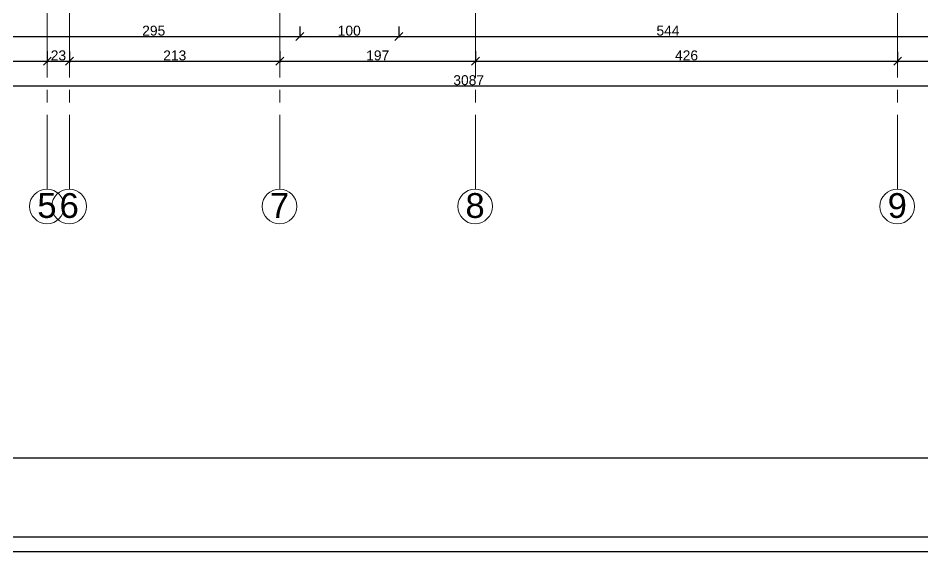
# Model space of a CAD drawing. Header units: centimetres. Extents: x 14449 to 53524, y -19051 to -10746.
# Drawn here: x 26718 to 27632, y -12946 to -12408 of the extents above; entities that cross this region are included whole.
import ezdxf

# ---------------------------------------------------------------- set-up
doc = ezdxf.new("R2010")
doc.units = ezdxf.units.CM
doc.linetypes.add('CENTER2', pattern=[112.5, 75, -12.5, 12.5, -12.5])
for name, color, linetype, lineweight in [('P-AKS', 255, 'Continuous', 5), ('P-ÖLÇÜ DIŞ', 245, 'Continuous', 9), ('rtm-sıva', 252, 'Continuous', 15)]:
    doc.layers.add(name, color=color, linetype=linetype, lineweight=lineweight)
doc.styles.add('arial_1_18', font='arial.ttf', dxfattribs={"height": 0.2})
doc.styles.get("Standard").update_dxf_attribs({"font": 'arial.ttf'})
doc.dimstyles.new('DIŞ ÖLÇÜ', dxfattribs={"dimtxt": 10, "dimasz": 8, "dimexe": 1.25, "dimexo": 0.625, "dimtad": 1, "dimdec": 0, "dimtxsty": 'Standard', "dimblk": 'OBLIQUE', "dimcen": 2.5, "dimse1": 1, "dimse2": 1, "dimclrd": 256, "dimclrt": 256, "dimadec": 0, "dimazin": 0, "dimtfac": 1, "dimtdec": 0, "dimtmove": 0, "dimatfit": 3, "dimldrblk": 'OBLIQUE', "dimfxl": 1, "dimarcsym": 0})

# ---------------------------------------------------------------- blocks, each defined once
blk = doc.blocks.new('YTUJ7U')
at = {"layer": 'P-AKS', "linetype": 'CENTER2'}
for points in [[(27148.12, -9962.63), (27148.12, -8554.55)], [(27170.62, -9962.63), (27170.62, -8554.55)], [(27383.12, -9962.63), (27383.12, -8554.55)], [(27580.62, -9962.63), (27580.62, -8554.55)], [(28007.12, -9962.63), (28007.12, -8554.55)]]:
    blk.add_lwpolyline(points, dxfattribs=at)
at = {"layer": 'P-AKS', "linetype": 'Continuous'}
for centre in [(27147.75, -9980.09), (27170.25, -9980.09), (27382.75, -9980.09), (27580.25, -9980.09), (28006.75, -9980.09)]:
    blk.add_circle(centre, 17.5, dxfattribs=at)
at = {"layer": 'P-AKS', "linetype": 'Continuous', "style": 'arial_1_18'}
for s, p in [('5', (27138.04, -9991.71)), ('6', (27160.54, -9991.71)), ('7', (27373.04, -9991.71)), ('8', (27570.54, -9991.71)), ('9', (27997.04, -9991.71))]:
    blk.add_text(s, height=25, dxfattribs=at).set_placement(p)
blk = doc.blocks.new('_Oblique')
at = {"color": 0, "linetype": 'ByBlock', "lineweight": -2}
blk.add_line((-0.5, -0.5), (0.5, 0.5), dxfattribs=at)
blk = doc.blocks.new('*D4003')
at = {"layer": 'Defpoints', "color": 0, "transparency": 16777216}
for p in [(25629.42, -12463.91), (28716.09, -12463.91), (28716.09, -12476.07)]:
    blk.add_point(p, dxfattribs=at)
at = {"layer": 'P-ÖLÇÜ DIŞ', "color": 0, "lineweight": -2, "transparency": 16777216}
for p, q in [((25629.42, -12466.07), (25629.42, -12477.32)), ((28716.09, -12466.07), (28716.09, -12477.32))]:
    blk.add_line(p, q, dxfattribs=at)
at = {"layer": 'P-ÖLÇÜ DIŞ', "lineweight": -2, "transparency": 16777216}
blk.add_line((25629.42, -12476.07), (28716.09, -12476.07), dxfattribs=at)
at = {"layer": 'P-ÖLÇÜ DIŞ', "lineweight": -2, "transparency": 16777216, "xscale": 8, "yscale": 8, "zscale": 8, "rotation": 180}
blk.add_blockref('_Oblique', (25629.42, -12476.07), dxfattribs=at)
at = {"layer": 'P-ÖLÇÜ DIŞ', "lineweight": -2, "transparency": 16777216, "xscale": 8, "yscale": 8, "zscale": 8}
blk.add_blockref('_Oblique', (28716.09, -12476.07), dxfattribs=at)
at = {"layer": 'P-ÖLÇÜ DIŞ', "transparency": 16777216, "insert": (27172.76, -12470.34), "char_height": 10, "attachment_point": 5}
blk.add_mtext('3087', dxfattribs=at)
blk = doc.blocks.new('*D4006')
at = {"layer": 'Defpoints', "color": 0, "transparency": 16777216}
for p in [(26414.57, -12436.91), (26747.07, -12439.91), (26747.07, -12451.07)]:
    blk.add_point(p, dxfattribs=at)
at = {"layer": 'P-ÖLÇÜ DIŞ', "color": 0, "lineweight": -2, "transparency": 16777216}
for p, q in [((26414.57, -12441.07), (26414.57, -12452.32)), ((26747.07, -12441.07), (26747.07, -12452.32))]:
    blk.add_line(p, q, dxfattribs=at)
at = {"layer": 'P-ÖLÇÜ DIŞ', "lineweight": -2, "transparency": 16777216}
blk.add_line((26414.57, -12451.07), (26747.07, -12451.07), dxfattribs=at)
at = {"layer": 'P-ÖLÇÜ DIŞ', "lineweight": -2, "transparency": 16777216, "xscale": 8, "yscale": 8, "zscale": 8, "rotation": 180}
blk.add_blockref('_Oblique', (26414.57, -12451.07), dxfattribs=at)
at = {"layer": 'P-ÖLÇÜ DIŞ', "lineweight": -2, "transparency": 16777216, "xscale": 8, "yscale": 8, "zscale": 8}
blk.add_blockref('_Oblique', (26747.07, -12451.07), dxfattribs=at)
at = {"layer": 'P-ÖLÇÜ DIŞ', "transparency": 16777216, "insert": (26580.82, -12445.34), "char_height": 10, "attachment_point": 5}
blk.add_mtext('333', dxfattribs=at)
blk = doc.blocks.new('*D4007')
at = {"layer": 'Defpoints', "color": 0, "transparency": 16777216}
for p in [(26747.07, -12439.91), (26769.57, -12440.64), (26769.57, -12451.07)]:
    blk.add_point(p, dxfattribs=at)
at = {"layer": 'P-ÖLÇÜ DIŞ', "color": 0, "lineweight": -2, "transparency": 16777216}
for p, q in [((26747.07, -12441.07), (26747.07, -12452.32)), ((26769.57, -12441.27), (26769.57, -12452.32))]:
    blk.add_line(p, q, dxfattribs=at)
at = {"layer": 'P-ÖLÇÜ DIŞ', "lineweight": -2, "transparency": 16777216}
blk.add_line((26747.07, -12451.07), (26769.57, -12451.07), dxfattribs=at)
at = {"layer": 'P-ÖLÇÜ DIŞ', "lineweight": -2, "transparency": 16777216, "xscale": 8, "yscale": 8, "zscale": 8, "rotation": 180}
blk.add_blockref('_Oblique', (26747.07, -12451.07), dxfattribs=at)
at = {"layer": 'P-ÖLÇÜ DIŞ', "lineweight": -2, "transparency": 16777216, "xscale": 8, "yscale": 8, "zscale": 8}
blk.add_blockref('_Oblique', (26769.57, -12451.07), dxfattribs=at)
at = {"layer": 'P-ÖLÇÜ DIŞ', "transparency": 16777216, "insert": (26758.32, -12445.34), "char_height": 10, "attachment_point": 5}
blk.add_mtext('23', dxfattribs=at)
blk = doc.blocks.new('*D4008')
at = {"layer": 'Defpoints', "color": 0, "transparency": 16777216}
for p in [(26982.07, -12439.37), (26769.57, -12440.64), (26982.07, -12451.07)]:
    blk.add_point(p, dxfattribs=at)
at = {"layer": 'P-ÖLÇÜ DIŞ', "color": 0, "lineweight": -2, "transparency": 16777216}
for p, q in [((26769.57, -12441.27), (26769.57, -12452.32)), ((26982.07, -12441.07), (26982.07, -12452.32))]:
    blk.add_line(p, q, dxfattribs=at)
at = {"layer": 'P-ÖLÇÜ DIŞ', "lineweight": -2, "transparency": 16777216}
blk.add_line((26769.57, -12451.07), (26982.07, -12451.07), dxfattribs=at)
at = {"layer": 'P-ÖLÇÜ DIŞ', "lineweight": -2, "transparency": 16777216, "xscale": 8, "yscale": 8, "zscale": 8, "rotation": 180}
blk.add_blockref('_Oblique', (26769.57, -12451.07), dxfattribs=at)
at = {"layer": 'P-ÖLÇÜ DIŞ', "lineweight": -2, "transparency": 16777216, "xscale": 8, "yscale": 8, "zscale": 8}
blk.add_blockref('_Oblique', (26982.07, -12451.07), dxfattribs=at)
at = {"layer": 'P-ÖLÇÜ DIŞ', "transparency": 16777216, "insert": (26875.82, -12445.34), "char_height": 10, "attachment_point": 5}
blk.add_mtext('213', dxfattribs=at)
blk = doc.blocks.new('*D4009')
at = {"layer": 'Defpoints', "color": 0, "transparency": 16777216}
for p in [(26982.07, -12439.37), (27179.57, -12440.15), (27179.57, -12451.07)]:
    blk.add_point(p, dxfattribs=at)
at = {"layer": 'P-ÖLÇÜ DIŞ', "color": 0, "lineweight": -2, "transparency": 16777216}
for p, q in [((26982.07, -12441.07), (26982.07, -12452.32)), ((27179.57, -12441.07), (27179.57, -12452.32))]:
    blk.add_line(p, q, dxfattribs=at)
at = {"layer": 'P-ÖLÇÜ DIŞ', "lineweight": -2, "transparency": 16777216}
blk.add_line((26982.07, -12451.07), (27179.57, -12451.07), dxfattribs=at)
at = {"layer": 'P-ÖLÇÜ DIŞ', "lineweight": -2, "transparency": 16777216, "xscale": 8, "yscale": 8, "zscale": 8, "rotation": 180}
blk.add_blockref('_Oblique', (26982.07, -12451.07), dxfattribs=at)
at = {"layer": 'P-ÖLÇÜ DIŞ', "lineweight": -2, "transparency": 16777216, "xscale": 8, "yscale": 8, "zscale": 8}
blk.add_blockref('_Oblique', (27179.57, -12451.07), dxfattribs=at)
at = {"layer": 'P-ÖLÇÜ DIŞ', "transparency": 16777216, "insert": (27080.82, -12445.34), "char_height": 10, "attachment_point": 5}
blk.add_mtext('197', dxfattribs=at)
blk = doc.blocks.new('*D4010')
at = {"layer": 'Defpoints', "color": 0, "transparency": 16777216}
for p in [(27179.57, -12440.15), (27606.07, -12440.94), (27606.07, -12451.07)]:
    blk.add_point(p, dxfattribs=at)
at = {"layer": 'P-ÖLÇÜ DIŞ', "color": 0, "lineweight": -2, "transparency": 16777216}
for p, q in [((27179.57, -12441.07), (27179.57, -12452.32)), ((27606.07, -12441.56), (27606.07, -12452.32))]:
    blk.add_line(p, q, dxfattribs=at)
at = {"layer": 'P-ÖLÇÜ DIŞ', "lineweight": -2, "transparency": 16777216}
blk.add_line((27179.57, -12451.07), (27606.07, -12451.07), dxfattribs=at)
at = {"layer": 'P-ÖLÇÜ DIŞ', "lineweight": -2, "transparency": 16777216, "xscale": 8, "yscale": 8, "zscale": 8, "rotation": 180}
blk.add_blockref('_Oblique', (27179.57, -12451.07), dxfattribs=at)
at = {"layer": 'P-ÖLÇÜ DIŞ', "lineweight": -2, "transparency": 16777216, "xscale": 8, "yscale": 8, "zscale": 8}
blk.add_blockref('_Oblique', (27606.07, -12451.07), dxfattribs=at)
at = {"layer": 'P-ÖLÇÜ DIŞ', "transparency": 16777216, "insert": (27392.82, -12445.34), "char_height": 10, "attachment_point": 5}
blk.add_mtext('426', dxfattribs=at)
blk = doc.blocks.new('*D4011')
at = {"layer": 'Defpoints', "color": 0, "transparency": 16777216}
for p in [(27941.07, -12439.76), (27606.07, -12440.94), (27941.07, -12451.07)]:
    blk.add_point(p, dxfattribs=at)
at = {"layer": 'P-ÖLÇÜ DIŞ', "color": 0, "lineweight": -2, "transparency": 16777216}
for p, q in [((27606.07, -12441.56), (27606.07, -12452.32)), ((27941.07, -12441.07), (27941.07, -12452.32))]:
    blk.add_line(p, q, dxfattribs=at)
at = {"layer": 'P-ÖLÇÜ DIŞ', "lineweight": -2, "transparency": 16777216}
blk.add_line((27606.07, -12451.07), (27941.07, -12451.07), dxfattribs=at)
at = {"layer": 'P-ÖLÇÜ DIŞ', "lineweight": -2, "transparency": 16777216, "xscale": 8, "yscale": 8, "zscale": 8, "rotation": 180}
blk.add_blockref('_Oblique', (27606.07, -12451.07), dxfattribs=at)
at = {"layer": 'P-ÖLÇÜ DIŞ', "lineweight": -2, "transparency": 16777216, "xscale": 8, "yscale": 8, "zscale": 8}
blk.add_blockref('_Oblique', (27941.07, -12451.07), dxfattribs=at)
at = {"layer": 'P-ÖLÇÜ DIŞ', "transparency": 16777216, "insert": (27773.57, -12445.34), "char_height": 10, "attachment_point": 5}
blk.add_mtext('335', dxfattribs=at)
blk = doc.blocks.new('*D4017')
at = {"layer": 'Defpoints', "color": 0, "transparency": 16777216}
for p in [(26707.07, -12413.91), (27002.07, -12413.63), (27002.07, -12426.07)]:
    blk.add_point(p, dxfattribs=at)
at = {"layer": 'P-ÖLÇÜ DIŞ', "color": 0, "lineweight": -2, "transparency": 16777216}
for p, q in [((26707.07, -12416.07), (26707.07, -12427.32)), ((27002.07, -12416.07), (27002.07, -12427.32))]:
    blk.add_line(p, q, dxfattribs=at)
at = {"layer": 'P-ÖLÇÜ DIŞ', "lineweight": -2, "transparency": 16777216}
blk.add_line((26707.07, -12426.07), (27002.07, -12426.07), dxfattribs=at)
at = {"layer": 'P-ÖLÇÜ DIŞ', "lineweight": -2, "transparency": 16777216, "xscale": 8, "yscale": 8, "zscale": 8, "rotation": 180}
blk.add_blockref('_Oblique', (26707.07, -12426.07), dxfattribs=at)
at = {"layer": 'P-ÖLÇÜ DIŞ', "lineweight": -2, "transparency": 16777216, "xscale": 8, "yscale": 8, "zscale": 8}
blk.add_blockref('_Oblique', (27002.07, -12426.07), dxfattribs=at)
at = {"layer": 'P-ÖLÇÜ DIŞ', "transparency": 16777216, "insert": (26854.57, -12420.34), "char_height": 10, "attachment_point": 5}
blk.add_mtext('295', dxfattribs=at)
blk = doc.blocks.new('*D4018')
at = {"layer": 'Defpoints', "color": 0, "transparency": 16777216}
for p in [(27002.07, -12413.63), (27102.07, -12414.58), (27102.07, -12426.07)]:
    blk.add_point(p, dxfattribs=at)
at = {"layer": 'P-ÖLÇÜ DIŞ', "color": 0, "lineweight": -2, "transparency": 16777216}
for p, q in [((27002.07, -12416.07), (27002.07, -12427.32)), ((27102.07, -12416.07), (27102.07, -12427.32))]:
    blk.add_line(p, q, dxfattribs=at)
at = {"layer": 'P-ÖLÇÜ DIŞ', "lineweight": -2, "transparency": 16777216}
blk.add_line((27002.07, -12426.07), (27102.07, -12426.07), dxfattribs=at)
at = {"layer": 'P-ÖLÇÜ DIŞ', "lineweight": -2, "transparency": 16777216, "xscale": 8, "yscale": 8, "zscale": 8, "rotation": 180}
blk.add_blockref('_Oblique', (27002.07, -12426.07), dxfattribs=at)
at = {"layer": 'P-ÖLÇÜ DIŞ', "lineweight": -2, "transparency": 16777216, "xscale": 8, "yscale": 8, "zscale": 8}
blk.add_blockref('_Oblique', (27102.07, -12426.07), dxfattribs=at)
at = {"layer": 'P-ÖLÇÜ DIŞ', "transparency": 16777216, "insert": (27052.07, -12420.34), "char_height": 10, "attachment_point": 5}
blk.add_mtext('100', dxfattribs=at)
blk = doc.blocks.new('*D4019')
at = {"layer": 'Defpoints', "color": 0, "transparency": 16777216}
for p in [(27102.07, -12414.58), (27646.07, -12413.7), (27646.07, -12426.07)]:
    blk.add_point(p, dxfattribs=at)
at = {"layer": 'P-ÖLÇÜ DIŞ', "color": 0, "lineweight": -2, "transparency": 16777216}
for p, q in [((27102.07, -12416.07), (27102.07, -12427.32)), ((27646.07, -12416.07), (27646.07, -12427.32))]:
    blk.add_line(p, q, dxfattribs=at)
at = {"layer": 'P-ÖLÇÜ DIŞ', "lineweight": -2, "transparency": 16777216}
blk.add_line((27102.07, -12426.07), (27646.07, -12426.07), dxfattribs=at)
at = {"layer": 'P-ÖLÇÜ DIŞ', "lineweight": -2, "transparency": 16777216, "xscale": 8, "yscale": 8, "zscale": 8, "rotation": 180}
blk.add_blockref('_Oblique', (27102.07, -12426.07), dxfattribs=at)
at = {"layer": 'P-ÖLÇÜ DIŞ', "lineweight": -2, "transparency": 16777216, "xscale": 8, "yscale": 8, "zscale": 8}
blk.add_blockref('_Oblique', (27646.07, -12426.07), dxfattribs=at)
at = {"layer": 'P-ÖLÇÜ DIŞ', "transparency": 16777216, "insert": (27374.07, -12420.36), "char_height": 10, "attachment_point": 5}
blk.add_mtext('544', dxfattribs=at)

msp = doc.modelspace()

# ---------------------------------------------------------------- linework, layer by layer
at = {"color": 2, "lineweight": 25}
for p, q in [((25355.21, -12851.25), (29007.32, -12851.25)), ((29007.32, -12931.25), (25355.21, -12931.25))]:
    msp.add_line(p, q, dxfattribs=at)
msp.add_lwpolyline([(53524.41, -12946.25), (16573.39, -12946.25)], dxfattribs=at)

# ---------------------------------------------------------------- block references
at = {"layer": 'rtm-sıva'}
msp.add_blockref('YTUJ7U', (-401.05, -2617.54), dxfattribs=at)

# ---------------------------------------------------------------- dimensions: what is measured, and where the dimension line sits
at = {"layer": 'P-ÖLÇÜ DIŞ'}
for base, p1, p2, override, picture, middle in [((27002.07, -12426.07), (26707.07, -12413.91), (27002.07, -12413.63), {"dimse1": 0, "dimse2": 0, "dimtmove": 1, "dimfxl": 10, "dimfxlon": 1}, '*D4017', (26854.57, -12420.34)), ((27102.07, -12426.07), (27002.07, -12413.63), (27102.07, -12414.58), {"dimse1": 0, "dimse2": 0, "dimtmove": 1, "dimfxl": 10, "dimfxlon": 1}, '*D4018', (27052.07, -12420.34)), ((27646.07, -12426.07), (27102.07, -12414.58), (27646.07, -12413.7), {"dimse1": 0, "dimse2": 0, "dimtmove": 1, "dimfxl": 10, "dimfxlon": 1}, '*D4019', (27374.07, -12420.36)), ((26747.06543243, -12451.07469602), (26414.56543243, -12436.91115578), (26747.06543243, -12439.91047399), {"dimse1": 0, "dimse2": 0, "dimtmove": 1, "dimfxl": 10, "dimfxlon": 1}, '*D4006', (26580.81543243, -12445.3405555)), ((26769.56543243, -12451.07469602), (26747.06543243, -12439.91047399), (26769.56543243, -12440.64088529), {"dimse1": 0, "dimse2": 0, "dimtmove": 1, "dimfxl": 10, "dimfxlon": 1}, '*D4007', (26758.31543243, -12445.3405555)), ((26982.065433, -12451.074696), (26769.565432, -12440.640885), (26982.065433, -12439.373475), {"dimse1": 0, "dimse2": 0, "dimtmove": 1, "dimfxl": 10, "dimfxlon": 1}, '*D4008', (26875.815433, -12445.340556)), ((27179.565432, -12451.074696), (26982.065433, -12439.373475), (27179.565432, -12440.153862), {"dimse1": 0, "dimse2": 0, "dimtmove": 1, "dimfxl": 10, "dimfxlon": 1}, '*D4009', (27080.815433, -12445.343966)), ((27606.06543207, -12451.07469602), (27179.5654325, -12440.15386236), (27606.06543207, -12440.93615794), {"dimse1": 0, "dimse2": 0, "dimtmove": 1, "dimfxl": 10, "dimfxlon": 1}, '*D4010', (27392.81543229, -12445.34396614)), ((27941.07, -12451.07), (27606.07, -12440.94), (27941.07, -12439.76), {"dimse1": 0, "dimse2": 0, "dimtmove": 1, "dimfxl": 10, "dimfxlon": 1}, '*D4011', (27773.57, -12445.34)), ((28716.09, -12476.07), (25629.42, -12463.91), (28716.09, -12463.91), {"dimse1": 0, "dimse2": 0, "dimfxl": 10, "dimfxlon": 1}, '*D4003', (27172.76, -12470.34))]:
    dim = msp.add_linear_dim(base=base, p1=p1, p2=p2, dimstyle='DIŞ ÖLÇÜ', override=override, dxfattribs=at)
    dim.commit()
    dim.dimension.update_dxf_attribs({"geometry": picture, "text_midpoint": middle})

doc.saveas('drawing.dxf')
